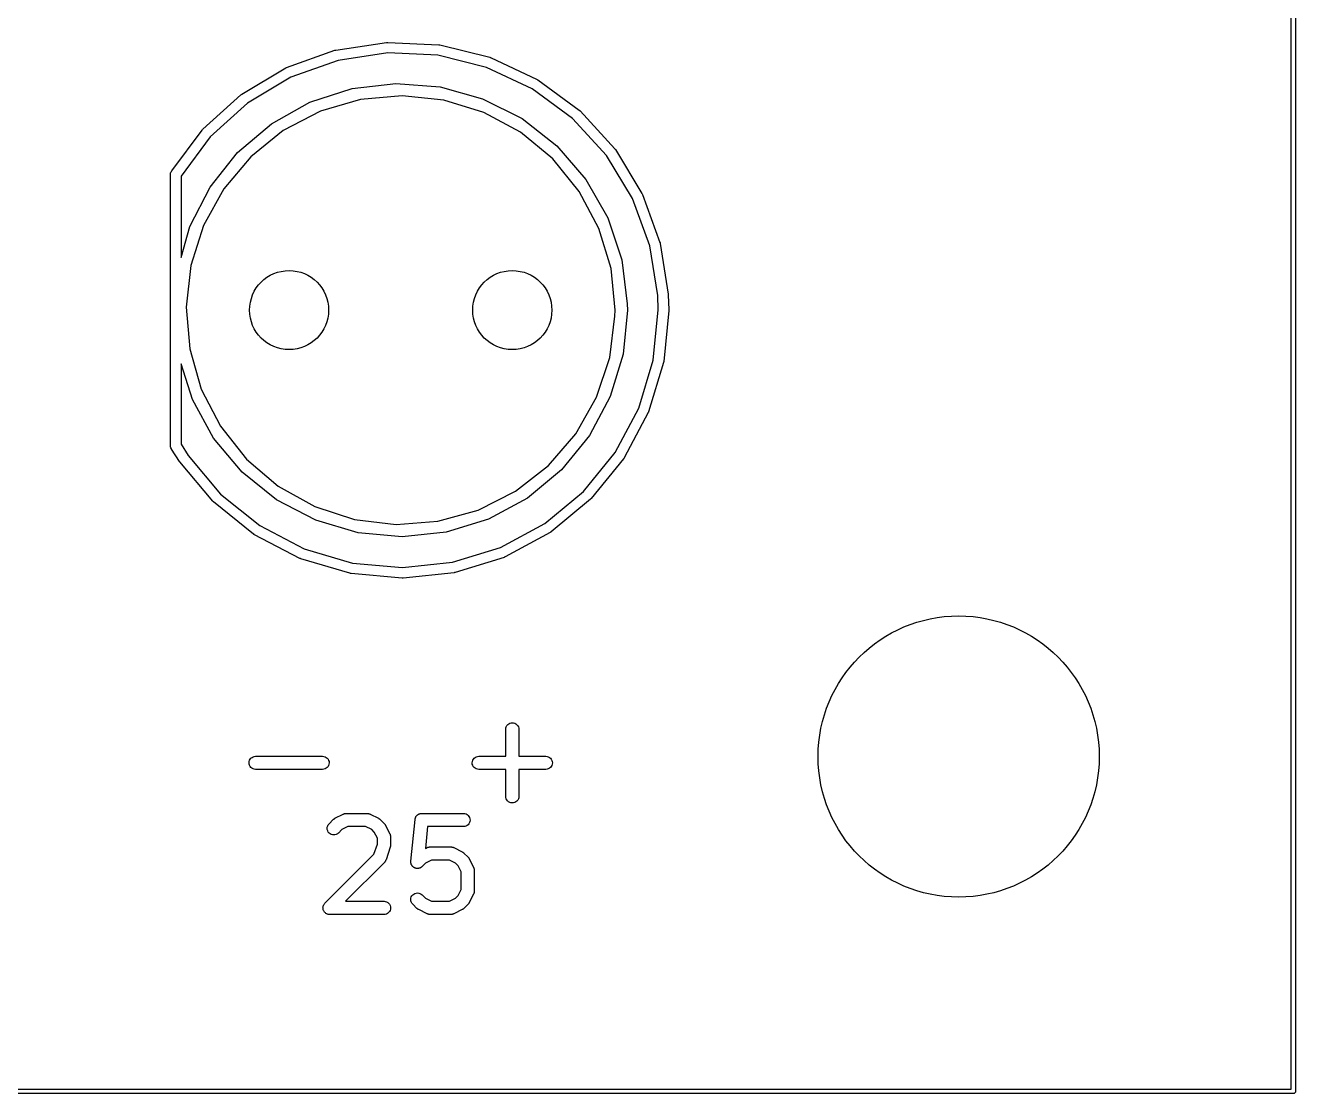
# Model space of a CAD drawing. Extents: x 47 to 146.1, y -90.2 to -39.3.
# Drawn here: x 131.62 to 146.07, y -90.2 to -78.04 of the extents above; entities that cross this region are included whole.
import ezdxf

# ---------------------------------------------------------------- set-up
doc = ezdxf.new("R2010")
doc.units = 0
doc.header["$MEASUREMENT"] = 0
doc.layers.add('BLACK', color=7, linetype='CONTINUOUS')

msp = doc.modelspace()

# ---------------------------------------------------------------- linework, layer by layer
at = {"layer": 'BLACK', "linetype": 'CONTINUOUS'}
for p, q in [((146.025, -90.145), (146.025, -39.395)), ((146.075, -39.3712), (146.075, -90.1688)), ((134.592, -78.5201), (135.142, -78.3235)), ((135.142, -78.3235), (135.143, -78.3232)), ((135.143, -78.3232), (135.148, -78.3219)), ((135.148, -78.3219), (135.153, -78.3206)), ((135.153, -78.3206), (135.73, -78.2345)), ((135.73, -78.2345), (135.731, -78.2343)), ((135.731, -78.2343), (135.737, -78.2341)), ((135.737, -78.2341), (135.742, -78.2339)), ((135.742, -78.2339), (136.325, -78.2615)), ((136.325, -78.2615), (136.326, -78.2615)), ((136.326, -78.2615), (136.331, -78.2624)), ((136.331, -78.2624), (136.337, -78.2631)), ((136.337, -78.2631), (136.903, -78.4034)), ((135.177, -78.4384), (134.638, -78.6311)), ((135.742, -78.354), (135.177, -78.4384)), ((136.313, -78.381), (135.742, -78.354)), ((136.868, -78.5185), (136.313, -78.381)), ((136.903, -78.4034), (136.904, -78.4036)), ((136.904, -78.4036), (136.909, -78.4055)), ((136.909, -78.4055), (136.914, -78.4073)), ((136.914, -78.4073), (137.442, -78.6549)), ((134.081, -78.8247), (134.582, -78.5251)), ((134.638, -78.6311), (134.148, -78.9247)), ((134.582, -78.5251), (134.583, -78.5247)), ((134.583, -78.5247), (134.588, -78.5224)), ((134.588, -78.5224), (134.592, -78.5201)), ((137.386, -78.7611), (136.868, -78.5185)), ((134.857, -78.9158), (135.336, -78.7602)), ((135.336, -78.7602), (135.836, -78.7006)), ((135.836, -78.7006), (136.338, -78.7392)), ((136.338, -78.7392), (136.823, -78.8746)), ((137.847, -79.0997), (137.386, -78.7611)), ((137.442, -78.6549), (137.443, -78.6553)), ((137.443, -78.6553), (137.448, -78.6582)), ((137.448, -78.6582), (137.452, -78.6609)), ((137.452, -78.6609), (137.923, -79.0065)), ((133.639, -79.2228), (134.072, -78.8317)), ((134.148, -78.9247), (133.723, -79.3079)), ((134.072, -78.8311), (134.077, -78.828)), ((134.072, -78.8317), (134.072, -78.8311)), ((134.077, -78.828), (134.081, -78.8247)), ((134.418, -79.1614), (134.857, -78.9158)), ((135.433, -78.8832), (134.976, -79.0177)), ((135.907, -78.8401), (135.433, -78.8832)), ((136.381, -78.8898), (135.907, -78.8401)), ((136.836, -79.0307), (136.381, -78.8898)), ((136.823, -78.8746), (137.272, -79.1016)), ((134.976, -79.0177), (134.554, -79.2383)), ((137.254, -79.2571), (136.836, -79.0307)), ((137.923, -79.0065), (137.923, -79.007)), ((137.923, -79.007), (137.927, -79.0107)), ((137.927, -79.0107), (137.931, -79.0143)), ((137.931, -79.0143), (138.326, -79.4446)), ((134.034, -79.4878), (134.418, -79.1614)), ((137.272, -79.1016), (137.669, -79.4116)), ((138.233, -79.5213), (137.847, -79.0997)), ((133.284, -79.6963), (133.631, -79.2315)), ((133.723, -79.3079), (133.39, -79.7551)), ((133.631, -79.2308), (133.635, -79.2269)), ((133.631, -79.2315), (133.631, -79.2308)), ((133.635, -79.2269), (133.639, -79.2228)), ((134.554, -79.2383), (134.183, -79.5367)), ((137.621, -79.5607), (137.254, -79.2571)), ((133.721, -79.8824), (134.034, -79.4878)), ((137.669, -79.4116), (137.998, -79.7928)), ((138.326, -79.4446), (138.326, -79.4452)), ((138.326, -79.4452), (138.329, -79.4496)), ((138.329, -79.4496), (138.333, -79.4539)), ((138.333, -79.4539), (138.636, -79.9526)), ((134.183, -79.5367), (133.877, -79.9015)), ((137.922, -79.9297), (137.621, -79.5607)), ((138.53, -80.0099), (138.233, -79.5213)), ((133.27, -79.7321), (133.271, -79.7232)), ((133.27, -82.8279), (133.27, -79.7321)), ((133.271, -79.7232), (133.274, -79.7119)), ((133.274, -79.7119), (133.28, -79.7015)), ((133.28, -79.7015), (133.284, -79.6963)), ((133.39, -79.7551), (133.39, -80.6831)), ((137.998, -79.7928), (138.247, -80.2306)), ((133.491, -80.3302), (133.721, -79.8824)), ((133.877, -79.9015), (133.647, -80.3188)), ((138.146, -80.3502), (137.922, -79.9297)), ((138.727, -80.5469), (138.53, -80.0099)), ((138.636, -79.9526), (138.636, -79.9533)), ((138.636, -79.9533), (138.638, -79.9582)), ((138.638, -79.9582), (138.641, -79.9632)), ((138.641, -79.9632), (138.841, -80.5112)), ((138.247, -80.2306), (138.406, -80.7084)), ((133.39, -80.6831), (133.491, -80.3302)), ((133.647, -80.3188), (133.503, -80.7727)), ((138.284, -80.8061), (138.146, -80.3502)), ((138.841, -80.5112), (138.842, -80.512)), ((138.842, -80.512), (138.843, -80.5173)), ((138.843, -80.5173), (138.844, -80.5225)), ((138.815, -81.1139), (138.727, -80.5469)), ((138.844, -80.5225), (138.934, -81.0991)), ((133.503, -80.7727), (133.45, -81.2459)), ((138.33, -81.28), (138.284, -80.8061)), ((138.406, -80.7084), (138.469, -81.208)), ((138.469, -81.208), (138.47, -81.28)), ((138.82, -81.2777), (138.815, -81.1139)), ((138.934, -81.0991), (138.934, -81.0999)), ((138.934, -81.0999), (138.935, -81.1033)), ((138.935, -81.1033), (138.935, -81.1066)), ((138.935, -81.1066), (138.94, -81.2787)), ((133.45, -81.2459), (133.49, -81.7205)), ((138.269, -81.8206), (138.329, -81.3481)), ((138.329, -81.3481), (138.33, -81.28)), ((138.47, -81.28), (138.421, -81.7811)), ((138.764, -81.8486), (138.82, -81.2777)), ((138.94, -81.2854), (138.883, -81.8662)), ((138.94, -81.2787), (138.94, -81.2796)), ((138.94, -81.2796), (138.94, -81.2829)), ((138.94, -81.2829), (138.94, -81.2854)), ((133.49, -81.7205), (133.621, -82.1782)), ((138.119, -82.2724), (138.269, -81.8206)), ((138.421, -81.7811), (138.275, -82.2632)), ((133.519, -82.2964), (133.39, -81.8909)), ((133.39, -81.8909), (133.39, -82.8072)), ((138.599, -82.396), (138.764, -81.8486)), ((138.881, -81.8776), (138.712, -82.4363)), ((138.882, -81.8723), (138.881, -81.8776)), ((138.883, -81.867), (138.882, -81.8723)), ((138.883, -81.8662), (138.883, -81.867)), ((133.621, -82.1782), (133.839, -82.6018)), ((133.761, -82.7376), (133.519, -82.2964)), ((137.884, -82.6865), (138.119, -82.2724)), ((138.275, -82.2632), (138.039, -82.7077)), ((138.33, -82.9009), (138.599, -82.396)), ((138.708, -82.4471), (138.434, -82.9624)), ((138.71, -82.4421), (138.708, -82.4471)), ((138.712, -82.4371), (138.71, -82.4421)), ((138.712, -82.4363), (138.712, -82.4371)), ((133.839, -82.6018), (134.135, -82.975)), ((137.573, -83.047), (137.884, -82.6865)), ((133.271, -82.8368), (133.27, -82.8279)), ((133.39, -82.8072), (133.472, -82.934)), ((134.085, -83.1233), (133.761, -82.7376)), ((138.039, -82.7077), (137.721, -83.098)), ((133.274, -82.8481), (133.271, -82.8368)), ((133.28, -82.8585), (133.274, -82.8481)), ((133.282, -82.861), (133.28, -82.8585)), ((133.373, -83.0021), (133.282, -82.861)), ((133.472, -82.934), (133.841, -83.3735)), ((134.135, -82.975), (134.497, -83.2836)), ((137.969, -83.3441), (138.33, -82.9009)), ((138.427, -82.9722), (138.058, -83.4244)), ((138.43, -82.9677), (138.427, -82.9722)), ((138.433, -82.9632), (138.43, -82.9677)), ((138.434, -82.9624), (138.433, -82.9632)), ((133.375, -83.0047), (133.373, -83.0021)), ((133.377, -83.0076), (133.375, -83.0047)), ((133.377, -83.0082), (133.377, -83.0076)), ((133.752, -83.4552), (133.377, -83.0082)), ((137.197, -83.3402), (137.573, -83.047)), ((137.721, -83.098), (137.333, -83.4189)), ((134.477, -83.4389), (134.085, -83.1233)), ((133.841, -83.3735), (134.286, -83.7317)), ((134.497, -83.2836), (134.913, -83.5159)), ((136.772, -83.5549), (137.197, -83.3402)), ((137.529, -83.7086), (137.969, -83.3441)), ((133.756, -83.459), (133.752, -83.4552)), ((133.76, -83.4628), (133.756, -83.459)), ((133.761, -83.4634), (133.76, -83.4628)), ((134.216, -83.8289), (133.761, -83.4634)), ((134.924, -83.6721), (134.477, -83.4389)), ((134.913, -83.5159), (135.366, -83.6631)), ((136.314, -83.6829), (136.772, -83.5549)), ((137.333, -83.4189), (136.89, -83.6584)), ((138.05, -83.4328), (137.601, -83.8048)), ((138.054, -83.4289), (138.05, -83.4328)), ((138.058, -83.4251), (138.054, -83.4289)), ((138.058, -83.4244), (138.058, -83.4251)), ((135.407, -83.8143), (134.924, -83.6721)), ((135.366, -83.6631), (135.839, -83.7195)), ((135.839, -83.7195), (136.314, -83.6829)), ((136.89, -83.6584), (136.409, -83.8073)), ((134.22, -83.8319), (134.216, -83.8289)), ((134.225, -83.835), (134.22, -83.8319)), ((134.225, -83.8354), (134.225, -83.835)), ((134.743, -84.1056), (134.225, -83.8354)), ((134.286, -83.7317), (134.793, -83.9966)), ((135.908, -83.8599), (135.407, -83.8143)), ((136.409, -83.8073), (135.908, -83.8599)), ((137.026, -83.9806), (137.529, -83.7086)), ((137.591, -83.8113), (137.078, -84.089)), ((137.595, -83.8083), (137.591, -83.8113)), ((137.6, -83.8053), (137.595, -83.8083)), ((137.601, -83.8048), (137.6, -83.8053)), ((136.48, -84.1498), (137.026, -83.9806)), ((134.748, -84.1077), (134.743, -84.1056)), ((134.753, -84.1098), (134.748, -84.1077)), ((134.753, -84.11), (134.753, -84.1098)), ((135.313, -84.2747), (134.753, -84.11)), ((134.793, -83.9966), (135.341, -84.1579)), ((137.067, -84.0935), (136.509, -84.2662)), ((137.072, -84.0914), (137.067, -84.0935)), ((137.077, -84.0894), (137.072, -84.0914)), ((137.078, -84.089), (137.077, -84.0894)), ((135.319, -84.2757), (135.313, -84.2747)), ((135.324, -84.2768), (135.319, -84.2757)), ((135.325, -84.2769), (135.324, -84.2768)), ((135.906, -84.3297), (135.325, -84.2769)), ((135.341, -84.1579), (135.911, -84.2096)), ((135.911, -84.2096), (136.48, -84.1498)), ((136.498, -84.2685), (135.918, -84.3296)), ((136.503, -84.2674), (136.498, -84.2685)), ((136.509, -84.2664), (136.503, -84.2674)), ((136.509, -84.2662), (136.509, -84.2664)), ((135.911, -84.3296), (135.906, -84.3297)), ((135.917, -84.3297), (135.911, -84.3296)), ((135.918, -84.3296), (135.917, -84.3297)), ((137.091, -86.0209), (137.098, -86.0081)), ((137.098, -86.0081), (137.108, -85.9969)), ((137.108, -85.9969), (137.119, -85.9877)), ((137.119, -85.9877), (137.132, -85.9809)), ((137.132, -85.9809), (137.146, -85.9768)), ((137.146, -85.9768), (137.161, -85.9755)), ((137.161, -85.9755), (137.175, -85.977)), ((137.175, -85.977), (137.189, -85.9813)), ((137.189, -85.9813), (137.202, -85.9883)), ((137.202, -85.9883), (137.213, -85.9976)), ((137.213, -85.9976), (137.222, -86.009)), ((137.222, -86.009), (137.229, -86.0219)), ((137.085, -86.0494), (137.087, -86.0349)), ((137.085, -86.0505), (137.085, -86.0494)), ((137.085, -86.3564), (137.085, -86.0505)), ((137.087, -86.0349), (137.091, -86.0209)), ((137.229, -86.0219), (137.234, -86.0359)), ((137.234, -86.0359), (137.235, -86.0505)), ((137.235, -86.0505), (137.235, -86.3564)), ((134.164, -86.4309), (134.166, -86.4163)), ((134.165, -86.4455), (134.164, -86.4309)), ((134.17, -86.4595), (134.165, -86.4455)), ((134.166, -86.4163), (134.17, -86.4024)), ((134.17, -86.4024), (134.177, -86.3895)), ((134.177, -86.3895), (134.186, -86.3782)), ((134.186, -86.3782), (134.198, -86.369)), ((134.198, -86.369), (134.21, -86.3621)), ((134.21, -86.3621), (134.224, -86.3579)), ((134.224, -86.3579), (134.239, -86.3564)), ((134.239, -86.3564), (135.001, -86.3564)), ((135.001, -86.3564), (135.002, -86.3564)), ((135.002, -86.3564), (135.017, -86.3581)), ((135.017, -86.3581), (135.03, -86.3625)), ((135.03, -86.3625), (135.043, -86.3695)), ((135.043, -86.3695), (135.055, -86.379)), ((135.055, -86.379), (135.064, -86.3904)), ((135.064, -86.3904), (135.07, -86.4033)), ((135.07, -86.4033), (135.075, -86.4174)), ((135.074, -86.4465), (135.07, -86.4605)), ((135.076, -86.432), (135.074, -86.4465)), ((135.075, -86.4174), (135.076, -86.432)), ((136.704, -86.4309), (136.706, -86.4163)), ((136.705, -86.4455), (136.704, -86.4309)), ((136.71, -86.4595), (136.705, -86.4455)), ((136.706, -86.4163), (136.71, -86.4024)), ((136.71, -86.4024), (136.717, -86.3895)), ((136.717, -86.3895), (136.726, -86.3782)), ((136.726, -86.3782), (136.738, -86.369)), ((136.738, -86.369), (136.75, -86.3621)), ((136.75, -86.3621), (136.764, -86.3579)), ((136.764, -86.3579), (136.779, -86.3564)), ((136.779, -86.3564), (137.085, -86.3564)), ((137.235, -86.3564), (137.541, -86.3564)), ((137.541, -86.3564), (137.542, -86.3564)), ((137.542, -86.3564), (137.557, -86.3581)), ((137.557, -86.3581), (137.57, -86.3625)), ((137.57, -86.3625), (137.583, -86.3695)), ((137.583, -86.3695), (137.595, -86.379)), ((137.595, -86.379), (137.604, -86.3904)), ((137.604, -86.3904), (137.61, -86.4033)), ((137.61, -86.4033), (137.615, -86.4174)), ((137.614, -86.4465), (137.61, -86.4605)), ((137.616, -86.432), (137.614, -86.4465)), ((137.615, -86.4174), (137.616, -86.432)), ((134.176, -86.4725), (134.17, -86.4595)), ((134.185, -86.4839), (134.176, -86.4725)), ((134.197, -86.4933), (134.185, -86.4839)), ((134.21, -86.5004), (134.197, -86.4933)), ((134.223, -86.5048), (134.21, -86.5004)), ((134.238, -86.5064), (134.223, -86.5048)), ((134.239, -86.5064), (134.238, -86.5064)), ((135.001, -86.5064), (134.239, -86.5064)), ((135.016, -86.505), (135.001, -86.5064)), ((135.03, -86.5008), (135.016, -86.505)), ((135.042, -86.4939), (135.03, -86.5008)), ((135.054, -86.4846), (135.042, -86.4939)), ((135.063, -86.4734), (135.054, -86.4846)), ((135.07, -86.4605), (135.063, -86.4734)), ((136.716, -86.4725), (136.71, -86.4595)), ((136.725, -86.4839), (136.716, -86.4725)), ((136.737, -86.4933), (136.725, -86.4839)), ((136.75, -86.5004), (136.737, -86.4933)), ((136.763, -86.5048), (136.75, -86.5004)), ((136.778, -86.5064), (136.763, -86.5048)), ((136.779, -86.5064), (136.778, -86.5064)), ((137.085, -86.5064), (136.779, -86.5064)), ((137.085, -86.8124), (137.085, -86.5064)), ((137.541, -86.5064), (137.235, -86.5064)), ((137.235, -86.5064), (137.235, -86.8124)), ((137.556, -86.505), (137.541, -86.5064)), ((137.57, -86.5008), (137.556, -86.505)), ((137.582, -86.4939), (137.57, -86.5008)), ((137.594, -86.4846), (137.582, -86.4939)), ((137.603, -86.4734), (137.594, -86.4846)), ((137.61, -86.4605), (137.603, -86.4734)), ((137.086, -86.8269), (137.085, -86.8124)), ((137.091, -86.841), (137.086, -86.8269)), ((137.098, -86.8539), (137.091, -86.841)), ((137.107, -86.8652), (137.098, -86.8539)), ((137.118, -86.8746), (137.107, -86.8652)), ((137.131, -86.8815), (137.118, -86.8746)), ((137.201, -86.8751), (137.188, -86.8819)), ((137.212, -86.866), (137.201, -86.8751)), ((137.222, -86.8548), (137.212, -86.866)), ((137.229, -86.8419), (137.222, -86.8548)), ((137.233, -86.828), (137.229, -86.8419)), ((137.235, -86.8134), (137.233, -86.828)), ((137.235, -86.8124), (137.235, -86.8134)), ((135.142, -87.0629), (135.237, -87.0153)), ((135.237, -87.0153), (135.238, -87.0148)), ((135.238, -87.0148), (135.24, -87.0141)), ((135.24, -87.0141), (135.242, -87.013)), ((135.242, -87.013), (135.247, -87.0116)), ((135.247, -87.0116), (135.252, -87.0098)), ((135.252, -87.0098), (135.254, -87.0094)), ((135.254, -87.0094), (135.256, -87.0088)), ((135.256, -87.0088), (135.261, -87.0083)), ((135.261, -87.0083), (135.267, -87.0075)), ((135.267, -87.0075), (135.269, -87.0076)), ((135.269, -87.0076), (135.271, -87.0074)), ((135.271, -87.0074), (135.509, -87.0074)), ((135.509, -87.0074), (135.51, -87.0074)), ((135.51, -87.0074), (135.512, -87.0076)), ((135.512, -87.0076), (135.514, -87.0076)), ((135.514, -87.0076), (135.52, -87.0084)), ((135.52, -87.0084), (135.525, -87.009)), ((135.525, -87.009), (135.527, -87.0097)), ((135.527, -87.0097), (135.529, -87.0101)), ((135.529, -87.0101), (135.534, -87.0119)), ((135.534, -87.0119), (135.539, -87.0134)), ((135.539, -87.0134), (135.541, -87.0145)), ((135.541, -87.0145), (135.543, -87.0153)), ((135.543, -87.0153), (135.638, -87.0629)), ((136.078, -87.0266), (136.081, -87.0238)), ((136.081, -87.0238), (136.084, -87.022)), ((136.084, -87.022), (136.087, -87.0199)), ((136.087, -87.0199), (136.09, -87.018)), ((136.09, -87.018), (136.093, -87.0158)), ((136.093, -87.0158), (136.097, -87.0146)), ((136.097, -87.0146), (136.1, -87.013)), ((136.1, -87.013), (136.103, -87.0119)), ((136.103, -87.0119), (136.107, -87.0104)), ((136.107, -87.0104), (136.11, -87.0098)), ((136.11, -87.0098), (136.114, -87.0088)), ((136.114, -87.0088), (136.118, -87.0084)), ((136.118, -87.0084), (136.121, -87.0077)), ((136.121, -87.0077), (136.125, -87.0077)), ((136.125, -87.0077), (136.128, -87.0074)), ((136.128, -87.0074), (136.604, -87.0074)), ((136.604, -87.0074), (136.605, -87.0074)), ((136.605, -87.0074), (136.62, -87.009)), ((136.62, -87.009), (136.634, -87.0134)), ((136.634, -87.0134), (136.647, -87.0205)), ((136.647, -87.0205), (136.658, -87.0299)), ((137.145, -86.8858), (137.131, -86.8815)), ((137.159, -86.8874), (137.145, -86.8858)), ((137.174, -86.8861), (137.159, -86.8874)), ((137.188, -86.8819), (137.174, -86.8861)), ((135.053, -87.1774), (135.055, -87.1628)), ((135.055, -87.1628), (135.059, -87.1488)), ((135.059, -87.1488), (135.066, -87.1359)), ((135.066, -87.1359), (135.075, -87.1246)), ((135.075, -87.1246), (135.123, -87.077)), ((135.123, -87.0762), (135.127, -87.0736)), ((135.123, -87.077), (135.123, -87.0762)), ((135.127, -87.0736), (135.13, -87.0707)), ((135.13, -87.0707), (135.132, -87.069)), ((135.132, -87.069), (135.135, -87.0671)), ((135.135, -87.0671), (135.139, -87.0652)), ((135.139, -87.0652), (135.142, -87.0629)), ((135.289, -87.1574), (135.22, -87.1916)), ((135.491, -87.1574), (135.289, -87.1574)), ((135.56, -87.1916), (135.491, -87.1574)), ((135.638, -87.0629), (135.639, -87.0634)), ((135.639, -87.0634), (135.642, -87.0657)), ((135.642, -87.0657), (135.646, -87.0677)), ((135.646, -87.0677), (135.648, -87.0697)), ((135.648, -87.0697), (135.651, -87.0714)), ((135.651, -87.0714), (135.654, -87.0743)), ((135.654, -87.0743), (135.657, -87.077)), ((135.657, -87.077), (135.705, -87.1246)), ((135.705, -87.1246), (135.706, -87.1253)), ((135.706, -87.1253), (135.708, -87.1286)), ((135.708, -87.1286), (135.711, -87.1317)), ((135.711, -87.1317), (135.713, -87.1343)), ((135.713, -87.1343), (135.715, -87.1368)), ((135.715, -87.1368), (135.717, -87.1405)), ((135.717, -87.1405), (135.719, -87.1441)), ((135.719, -87.1441), (135.767, -87.2393)), ((136.006, -87.5511), (136.053, -87.0749)), ((136.053, -87.0749), (136.054, -87.0739)), ((136.054, -87.0706), (136.055, -87.0673)), ((136.054, -87.0739), (136.054, -87.0706)), ((136.055, -87.0673), (136.056, -87.0635)), ((136.056, -87.0635), (136.057, -87.0596)), ((136.057, -87.0596), (136.058, -87.0565)), ((136.058, -87.0565), (136.059, -87.0533)), ((136.059, -87.0533), (136.061, -87.0498)), ((136.061, -87.0498), (136.062, -87.0461)), ((136.062, -87.0461), (136.064, -87.0434)), ((136.064, -87.0434), (136.066, -87.0404)), ((136.066, -87.0404), (136.068, -87.0374)), ((136.068, -87.0374), (136.071, -87.0341)), ((136.071, -87.0341), (136.073, -87.0317)), ((136.073, -87.0317), (136.075, -87.0292)), ((136.075, -87.0292), (136.078, -87.0266)), ((136.196, -87.1574), (136.171, -87.4056)), ((136.604, -87.1574), (136.196, -87.1574)), ((136.619, -87.156), (136.604, -87.1574)), ((136.633, -87.1517), (136.619, -87.156)), ((136.646, -87.1448), (136.633, -87.1517)), ((136.657, -87.1356), (136.646, -87.1448)), ((136.666, -87.1243), (136.657, -87.1356)), ((136.658, -87.0299), (136.667, -87.0413)), ((136.673, -87.1114), (136.666, -87.1243)), ((136.667, -87.0413), (136.674, -87.0543)), ((136.678, -87.0975), (136.673, -87.1114)), ((136.674, -87.0543), (136.678, -87.0683)), ((136.678, -87.0683), (136.679, -87.0829)), ((136.679, -87.0829), (136.678, -87.0975)), ((135.054, -87.1919), (135.053, -87.1774)), ((135.059, -87.206), (135.054, -87.1919)), ((135.065, -87.2189), (135.059, -87.206)), ((135.075, -87.2303), (135.065, -87.2189)), ((135.086, -87.2397), (135.075, -87.2303)), ((135.099, -87.2467), (135.086, -87.2397)), ((135.113, -87.251), (135.099, -87.2467)), ((135.127, -87.2526), (135.113, -87.251)), ((135.142, -87.2513), (135.127, -87.2526)), ((135.156, -87.2473), (135.142, -87.2513)), ((135.169, -87.2405), (135.156, -87.2473)), ((135.18, -87.2314), (135.169, -87.2405)), ((135.181, -87.2307), (135.18, -87.2314)), ((135.22, -87.1916), (135.181, -87.2307)), ((135.59, -87.222), (135.56, -87.1916)), ((135.625, -87.2906), (135.59, -87.222)), ((135.625, -87.3559), (135.625, -87.2906)), ((135.767, -87.2393), (135.767, -87.2403)), ((135.767, -87.2403), (135.768, -87.2423)), ((135.768, -87.2423), (135.769, -87.2443)), ((135.769, -87.2443), (135.77, -87.2492)), ((135.77, -87.2492), (135.772, -87.254)), ((135.772, -87.254), (135.772, -87.2562)), ((135.772, -87.2562), (135.773, -87.2583)), ((135.773, -87.2583), (135.774, -87.2634)), ((135.774, -87.2634), (135.774, -87.2685)), ((135.774, -87.2685), (135.774, -87.2707)), ((135.774, -87.2707), (135.775, -87.2729)), ((135.775, -87.2729), (135.775, -87.3681)), ((135.586, -87.4704), (135.625, -87.3559)), ((135.771, -87.3918), (135.723, -87.5347)), ((135.772, -87.3877), (135.771, -87.3918)), ((135.773, -87.3837), (135.772, -87.3877)), ((135.774, -87.3775), (135.773, -87.3806)), ((135.773, -87.3806), (135.773, -87.3837)), ((135.775, -87.3691), (135.774, -87.3733)), ((135.774, -87.3733), (135.774, -87.3775)), ((135.775, -87.3681), (135.775, -87.3691)), ((136.171, -87.4056), (136.19, -87.3963)), ((136.19, -87.3963), (136.191, -87.3958)), ((136.191, -87.3958), (136.193, -87.395)), ((136.193, -87.395), (136.195, -87.394)), ((136.195, -87.394), (136.2, -87.3925)), ((136.2, -87.3925), (136.204, -87.3907)), ((136.204, -87.3907), (136.207, -87.3904)), ((136.207, -87.3904), (136.209, -87.3898)), ((136.209, -87.3898), (136.214, -87.3893)), ((136.214, -87.3893), (136.219, -87.3885)), ((136.219, -87.3885), (136.221, -87.3885)), ((136.221, -87.3885), (136.223, -87.3883)), ((136.223, -87.3883), (136.461, -87.3883)), ((136.461, -87.3883), (136.462, -87.3883)), ((136.462, -87.3883), (136.465, -87.3886)), ((136.465, -87.3886), (136.467, -87.3885)), ((136.467, -87.3885), (136.472, -87.3894)), ((136.472, -87.3894), (136.477, -87.39)), ((136.477, -87.39), (136.479, -87.3906)), ((136.479, -87.3906), (136.481, -87.391)), ((136.481, -87.391), (136.486, -87.3928)), ((136.486, -87.3928), (136.491, -87.3944)), ((136.491, -87.3944), (136.493, -87.3955)), ((136.493, -87.3955), (136.495, -87.3963)), ((136.495, -87.3963), (136.59, -87.4439)), ((136.59, -87.4439), (136.591, -87.4443)), ((136.591, -87.4443), (136.595, -87.4466)), ((136.595, -87.4466), (136.598, -87.4486)), ((136.598, -87.4486), (136.601, -87.4506)), ((136.601, -87.4506), (136.603, -87.4523)), ((136.603, -87.4523), (136.606, -87.4552)), ((136.606, -87.4552), (136.61, -87.4579)), ((136.61, -87.4579), (136.657, -87.5055)), ((135.027, -88.0293), (135.586, -87.4704)), ((135.705, -87.564), (135.262, -88.0074)), ((135.706, -87.5623), (135.705, -87.564)), ((135.708, -87.5608), (135.706, -87.5623)), ((135.711, -87.5566), (135.708, -87.5608)), ((135.714, -87.5527), (135.711, -87.5566)), ((135.715, -87.5507), (135.714, -87.5527)), ((135.717, -87.5489), (135.715, -87.5507)), ((135.719, -87.5443), (135.717, -87.5489)), ((135.721, -87.5398), (135.719, -87.5443)), ((135.722, -87.5377), (135.721, -87.5398)), ((135.723, -87.5357), (135.722, -87.5377)), ((135.723, -87.5347), (135.723, -87.5357)), ((136.005, -87.5583), (136.006, -87.5547)), ((136.006, -87.562), (136.005, -87.5583)), ((136.006, -87.5547), (136.006, -87.5511)), ((136.006, -87.5657), (136.006, -87.562)), ((136.007, -87.5693), (136.006, -87.5657)), ((136.007, -87.5729), (136.007, -87.5693)), ((136.008, -87.5765), (136.007, -87.5729)), ((136.009, -87.5801), (136.008, -87.5765)), ((136.01, -87.5834), (136.009, -87.5801)), ((136.011, -87.5869), (136.01, -87.5834)), ((136.013, -87.5902), (136.011, -87.5869)), ((136.014, -87.5937), (136.013, -87.5902)), ((136.016, -87.5967), (136.014, -87.5937)), ((136.018, -87.5999), (136.016, -87.5967)), ((136.02, -87.6028), (136.018, -87.5999)), ((136.022, -87.6059), (136.02, -87.6028)), ((136.173, -87.5726), (136.134, -87.6116)), ((136.241, -87.5383), (136.173, -87.5726)), ((136.444, -87.5383), (136.241, -87.5383)), ((136.512, -87.5726), (136.444, -87.5383)), ((136.543, -87.603), (136.512, -87.5726)), ((136.577, -87.6715), (136.543, -87.603)), ((136.657, -87.5055), (136.658, -87.5063)), ((136.658, -87.5063), (136.661, -87.5096)), ((136.661, -87.5096), (136.664, -87.5126)), ((136.664, -87.5126), (136.665, -87.5153)), ((136.665, -87.5153), (136.667, -87.5177)), ((136.667, -87.5177), (136.669, -87.5215)), ((136.669, -87.5215), (136.671, -87.525)), ((136.671, -87.525), (136.719, -87.6203)), ((136.025, -87.6084), (136.022, -87.6059)), ((136.027, -87.6112), (136.025, -87.6084)), ((136.03, -87.6136), (136.027, -87.6112)), ((136.033, -87.6163), (136.03, -87.6136)), ((136.036, -87.6183), (136.033, -87.6163)), ((136.038, -87.6206), (136.036, -87.6183)), ((136.042, -87.6224), (136.038, -87.6206)), ((136.045, -87.6245), (136.042, -87.6224)), ((136.048, -87.6259), (136.045, -87.6245)), ((136.051, -87.6276), (136.048, -87.6259)), ((136.055, -87.6287), (136.051, -87.6276)), ((136.058, -87.6302), (136.055, -87.6287)), ((136.062, -87.6309), (136.058, -87.6302)), ((136.065, -87.632), (136.062, -87.6309)), ((136.069, -87.6324), (136.065, -87.632)), ((136.072, -87.6331), (136.069, -87.6324)), ((136.076, -87.6332), (136.072, -87.6331)), ((136.08, -87.6336), (136.076, -87.6332)), ((136.083, -87.6332), (136.08, -87.6336)), ((136.087, -87.6333), (136.083, -87.6332)), ((136.091, -87.6326), (136.087, -87.6333)), ((136.094, -87.6323), (136.091, -87.6326)), ((136.098, -87.6312), (136.094, -87.6323)), ((136.102, -87.6306), (136.098, -87.6312)), ((136.105, -87.6292), (136.102, -87.6306)), ((136.108, -87.6282), (136.105, -87.6292)), ((136.112, -87.6265), (136.108, -87.6282)), ((136.115, -87.6251), (136.112, -87.6265)), ((136.118, -87.6231), (136.115, -87.6251)), ((136.121, -87.6215), (136.118, -87.6231)), ((136.124, -87.6191), (136.121, -87.6215)), ((136.127, -87.6171), (136.124, -87.6191)), ((136.13, -87.6146), (136.127, -87.6171)), ((136.133, -87.6123), (136.13, -87.6146)), ((136.134, -87.6116), (136.133, -87.6123)), ((136.577, -87.8742), (136.577, -87.6715)), ((136.719, -87.6203), (136.719, -87.6212)), ((136.719, -87.6212), (136.72, -87.6233)), ((136.72, -87.6233), (136.721, -87.6252)), ((136.721, -87.6252), (136.723, -87.6301)), ((136.723, -87.6301), (136.724, -87.6349)), ((136.724, -87.6349), (136.725, -87.6371)), ((136.725, -87.6371), (136.725, -87.6392)), ((136.725, -87.6392), (136.726, -87.6443)), ((136.726, -87.6443), (136.727, -87.6494)), ((136.727, -87.6494), (136.727, -87.6516)), ((136.727, -87.6516), (136.727, -87.6538)), ((136.727, -87.6538), (136.727, -87.8919)), ((136.543, -87.9427), (136.577, -87.8742)), ((136.727, -87.8919), (136.727, -87.893)), ((136.727, -87.893), (136.727, -87.8951)), ((135.018, -88.0404), (135.023, -88.0349)), ((135.023, -88.0349), (135.027, -88.0293)), ((135.262, -88.0074), (135.7, -88.0074)), ((135.7, -88.0074), (135.701, -88.0074)), ((135.701, -88.0074), (135.715, -88.009)), ((135.715, -88.009), (135.729, -88.0134)), ((135.729, -88.0134), (135.742, -88.0205)), ((135.742, -88.0205), (135.753, -88.0299)), ((135.753, -88.0299), (135.762, -88.0413)), ((136.005, -87.9864), (136.007, -87.9718)), ((136.007, -88.0009), (136.005, -87.9864)), ((136.007, -87.9718), (136.011, -87.9578)), ((136.011, -88.015), (136.007, -88.0009)), ((136.011, -87.9578), (136.018, -87.945)), ((136.018, -88.028), (136.011, -88.015)), ((136.018, -87.945), (136.028, -87.9337)), ((136.027, -88.0394), (136.018, -88.028)), ((136.028, -87.9337), (136.039, -87.9245)), ((136.039, -87.9245), (136.052, -87.9177)), ((136.052, -87.9177), (136.066, -87.9135)), ((136.066, -87.9135), (136.081, -87.9121)), ((136.081, -87.9121), (136.095, -87.9136)), ((136.095, -87.9136), (136.109, -87.9179)), ((136.109, -87.9179), (136.122, -87.9248)), ((136.122, -87.9248), (136.134, -87.9341)), ((136.134, -87.9341), (136.173, -87.9731)), ((136.173, -87.9731), (136.241, -88.0074)), ((136.241, -88.0074), (136.444, -88.0074)), ((136.444, -88.0074), (136.512, -87.9731)), ((136.512, -87.9731), (136.543, -87.9427)), ((136.66, -88.0369), (136.657, -88.0402)), ((136.663, -88.0339), (136.66, -88.0369)), ((136.665, -88.0313), (136.663, -88.0339)), ((136.667, -88.0289), (136.665, -88.0313)), ((136.669, -88.0252), (136.667, -88.0289)), ((136.671, -88.0216), (136.669, -88.0252)), ((136.719, -87.9254), (136.671, -88.0207)), ((136.671, -88.0207), (136.671, -88.0216)), ((136.72, -87.9234), (136.719, -87.9254)), ((136.721, -87.9214), (136.72, -87.9234)), ((136.722, -87.9166), (136.721, -87.9214)), ((136.724, -87.9118), (136.722, -87.9166)), ((136.725, -87.9096), (136.724, -87.9118)), ((136.726, -87.9024), (136.725, -87.9075)), ((136.725, -87.9075), (136.725, -87.9096)), ((136.727, -87.8974), (136.726, -87.9024)), ((136.727, -87.8951), (136.727, -87.8974)), ((135.005, -88.0819), (135.006, -88.0748)), ((135.005, -88.082), (135.005, -88.0819)), ((135.005, -88.0821), (135.005, -88.082)), ((135.006, -88.0893), (135.005, -88.0821)), ((135.006, -88.0748), (135.007, -88.0676)), ((135.007, -88.0964), (135.006, -88.0893)), ((135.007, -88.0673), (135.009, -88.0604)), ((135.007, -88.0674), (135.007, -88.0673)), ((135.007, -88.0676), (135.007, -88.0674)), ((135.007, -88.0966), (135.007, -88.0964)), ((135.007, -88.0967), (135.007, -88.0966)), ((135.009, -88.1036), (135.007, -88.0967)), ((135.009, -88.0604), (135.011, -88.0536)), ((135.011, -88.1105), (135.009, -88.1036)), ((135.011, -88.0533), (135.015, -88.047)), ((135.011, -88.0534), (135.011, -88.0533)), ((135.011, -88.0536), (135.011, -88.0534)), ((135.011, -88.1106), (135.011, -88.1105)), ((135.011, -88.1107), (135.011, -88.1106)), ((135.014, -88.1173), (135.011, -88.1107)), ((135.018, -88.1234), (135.014, -88.1173)), ((135.015, -88.047), (135.018, -88.0407)), ((135.018, -88.0406), (135.018, -88.0404)), ((135.018, -88.0407), (135.018, -88.0406)), ((135.018, -88.1235), (135.018, -88.1234)), ((135.018, -88.1237), (135.018, -88.1235)), ((135.022, -88.1293), (135.018, -88.1237)), ((135.027, -88.1349), (135.022, -88.1293)), ((135.027, -88.135), (135.027, -88.1349)), ((135.027, -88.1349), (135.027, -88.1349)), ((135.033, -88.1396), (135.027, -88.135)), ((135.038, -88.1443), (135.033, -88.1396)), ((135.038, -88.1444), (135.038, -88.1443)), ((135.038, -88.1443), (135.038, -88.1443)), ((135.045, -88.1479), (135.038, -88.1444)), ((135.051, -88.1513), (135.045, -88.1479)), ((135.051, -88.1514), (135.051, -88.1513)), ((135.058, -88.1536), (135.051, -88.1514)), ((135.051, -88.1514), (135.051, -88.1514)), ((135.065, -88.1557), (135.058, -88.1536)), ((135.065, -88.1558), (135.065, -88.1557)), ((135.072, -88.1566), (135.065, -88.1558)), ((135.065, -88.1558), (135.065, -88.1558)), ((135.079, -88.1574), (135.072, -88.1566)), ((135.08, -88.1574), (135.079, -88.1574)), ((135.7, -88.1574), (135.08, -88.1574)), ((135.08, -88.1574), (135.08, -88.1574)), ((135.08, -88.1574), (135.08, -88.1574)), ((135.08, -88.1574), (135.08, -88.1574)), ((135.714, -88.156), (135.7, -88.1574)), ((135.728, -88.1517), (135.714, -88.156)), ((135.741, -88.1448), (135.728, -88.1517)), ((135.752, -88.1356), (135.741, -88.1448)), ((135.762, -88.1243), (135.752, -88.1356)), ((135.762, -88.0413), (135.769, -88.0543)), ((135.769, -88.1114), (135.762, -88.1243)), ((135.769, -88.0543), (135.773, -88.0683)), ((135.773, -88.0975), (135.769, -88.1114)), ((135.773, -88.0683), (135.775, -88.0829)), ((135.775, -88.0829), (135.773, -88.0975)), ((136.027, -88.0402), (136.027, -88.0394)), ((136.075, -88.0878), (136.027, -88.0402)), ((136.078, -88.0905), (136.075, -88.0878)), ((136.081, -88.0934), (136.078, -88.0905)), ((136.084, -88.0951), (136.081, -88.0934)), ((136.086, -88.0971), (136.084, -88.0951)), ((136.09, -88.0991), (136.086, -88.0971)), ((136.094, -88.1014), (136.09, -88.0991)), ((136.095, -88.1018), (136.094, -88.1014)), ((136.19, -88.1495), (136.095, -88.1018)), ((136.192, -88.1503), (136.19, -88.1495)), ((136.194, -88.1513), (136.192, -88.1503)), ((136.199, -88.1529), (136.194, -88.1513)), ((136.203, -88.1547), (136.199, -88.1529)), ((136.206, -88.1551), (136.203, -88.1547)), ((136.208, -88.1557), (136.206, -88.1551)), ((136.213, -88.1563), (136.208, -88.1557)), ((136.218, -88.1572), (136.213, -88.1563)), ((136.22, -88.1571), (136.218, -88.1572)), ((136.222, -88.1574), (136.22, -88.1571)), ((136.223, -88.1574), (136.222, -88.1574)), ((136.461, -88.1574), (136.223, -88.1574)), ((136.464, -88.1572), (136.461, -88.1574)), ((136.466, -88.1573), (136.464, -88.1572)), ((136.471, -88.1565), (136.466, -88.1573)), ((136.476, -88.156), (136.471, -88.1565)), ((136.478, -88.1553), (136.476, -88.156)), ((136.48, -88.155), (136.478, -88.1553)), ((136.485, -88.1532), (136.48, -88.155)), ((136.49, -88.1517), (136.485, -88.1532)), ((136.492, -88.1507), (136.49, -88.1517)), ((136.494, -88.1499), (136.492, -88.1507)), ((136.495, -88.1495), (136.494, -88.1499)), ((136.59, -88.1018), (136.495, -88.1495)), ((136.594, -88.0996), (136.59, -88.1018)), ((136.598, -88.0977), (136.594, -88.0996)), ((136.6, -88.0957), (136.598, -88.0977)), ((136.603, -88.0941), (136.6, -88.0957)), ((136.606, -88.0912), (136.603, -88.0941)), ((136.609, -88.0885), (136.606, -88.0912)), ((136.61, -88.0878), (136.609, -88.0885)), ((136.657, -88.0402), (136.61, -88.0878)), ((146.049, -90.195), (46.9912, -90.195)), ((47.015, -90.145), (146.025, -90.145)), ((146.05, -90.1951), (146.049, -90.195)), ((146.055, -90.1946), (146.05, -90.1951)), ((146.06, -90.1932), (146.055, -90.1946)), ((146.064, -90.1909), (146.06, -90.1932)), ((146.068, -90.1878), (146.064, -90.1909)), ((146.071, -90.184), (146.068, -90.1878)), ((146.073, -90.1796), (146.071, -90.184)), ((146.075, -90.1749), (146.073, -90.1796)), ((146.075, -90.1688), (146.075, -90.17)), ((146.075, -90.17), (146.075, -90.1712)), ((146.075, -90.1712), (146.075, -90.1712)), ((146.075, -90.1712), (146.075, -90.1749))]:
    msp.add_line(p, q, dxfattribs=at)
at = {"layer": 'BLACK'}
for centre, radius in [((134.62, -81.28), 0.45), ((134.62, -81.28), 0.45), ((137.16, -81.28), 0.45), ((137.16, -81.28), 0.45), ((142.24, -86.36), 1.6), ((142.24, -86.36), 1.6)]:
    msp.add_circle(centre, radius, dxfattribs=at)

doc.saveas('drawing.dxf')
